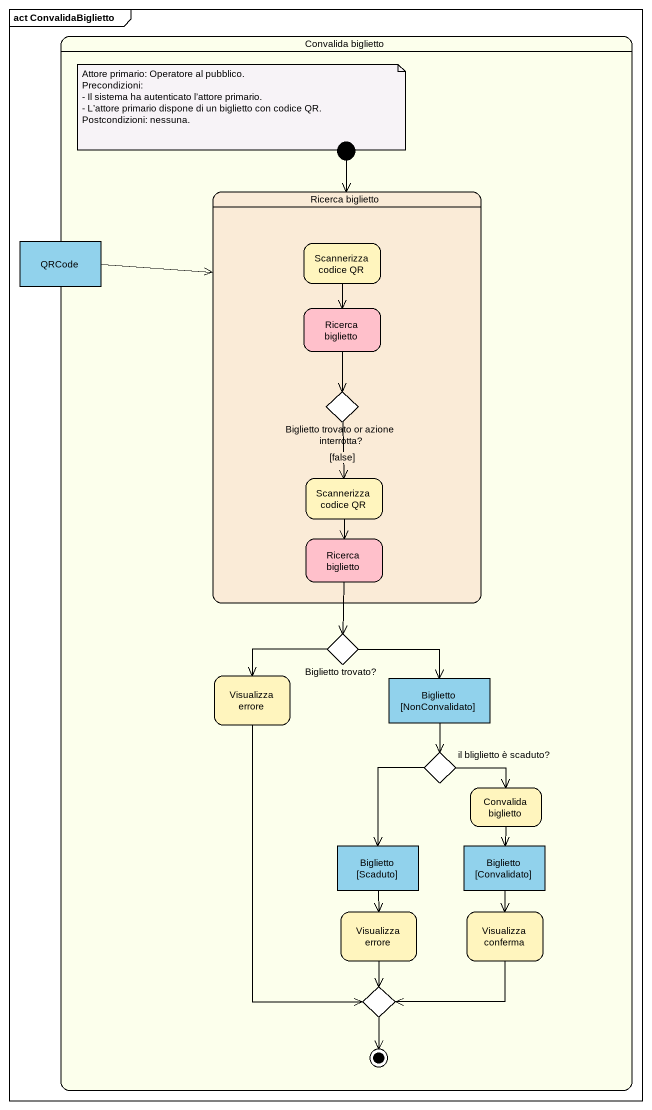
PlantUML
@startuml
mainframe act ConvalidaBiglietto
hide empty description
state "Convalida biglietto" as Convalida_biglietto #FCFFEC {
  state "Ricerca biglietto" as Ricerca_biglietto #FAEBD7 {
    state "Scannerizza codice QR" as Scannerizza_codice_QR #FFF5BE
    state "Ricerca biglietto" as Ricerca_biglietto_2 #FFC0CB
    state "Biglietto trovato or azione interrotta?" as Biglietto_trovato_or_azione <<choice>> #85F4A3
    state "Scannerizza codice QR" as Scannerizza_codice_QR_2 #FFF5BE
    state "Ricerca biglietto" as Ricerca_biglietto_3 #FFC0CB
  }
  state "Biglietto trovato?" as Biglietto_trovato <<choice>> #85F4A3
  state "Visualizza errore" as Visualizza_errore #FFF5BE
  state "Biglietto [NonConvalidato]" as Biglietto_NonConvalidato <<object>> #91D2EC
  state "il bliglietto è scaduto?" as il_bliglietto_è_scaduto <<choice>> #85F4A3
  state "Convalida biglietto" as Convalida_biglietto_2 #FFF5BE
  state "Biglietto [Scaduto]" as Biglietto_Scaduto <<object>> #91D2EC
  state "Biglietto [Convalidato]" as Biglietto_Convalidato <<object>> #91D2EC
  state "Visualizza errore" as Visualizza_errore_2 #FFF5BE
  state "Visualizza conferma" as Visualizza_conferma #FFF5BE
  state choice1 <<choice>> #85F4A3
  [*] --> Ricerca_biglietto
  choice1 --> [*]
}
state QRCode <<object>> #91D2EC
QRCode -right-> Ricerca_biglietto
Scannerizza_codice_QR --> Ricerca_biglietto_2
Ricerca_biglietto_2 --> Biglietto_trovato_or_azione
Biglietto_trovato_or_azione --> Scannerizza_codice_QR_2 : [false]
Scannerizza_codice_QR_2 --> Ricerca_biglietto_3
Ricerca_biglietto_3 --> Biglietto_trovato
Biglietto_trovato -left-> Visualizza_errore
Biglietto_trovato -right-> Biglietto_NonConvalidato
Visualizza_errore --> choice1
Biglietto_NonConvalidato --> il_bliglietto_è_scaduto
il_bliglietto_è_scaduto -right-> Convalida_biglietto_2
il_bliglietto_è_scaduto --> Biglietto_Scaduto
Convalida_biglietto_2 --> Biglietto_Convalidato
Biglietto_Scaduto --> Visualizza_errore_2
Biglietto_Convalidato --> Visualizza_conferma
Visualizza_errore_2 --> choice1
Visualizza_conferma -left-> choice1
note as N1
  Attore primario: Operatore al pubblico.
  Precondizioni:
  - Il sistema ha autenticato l’attore primario.
  - L’attore primario dispone di un biglietto con codice QR.
  Postcondizioni: nessuna.
end note
@enduml
